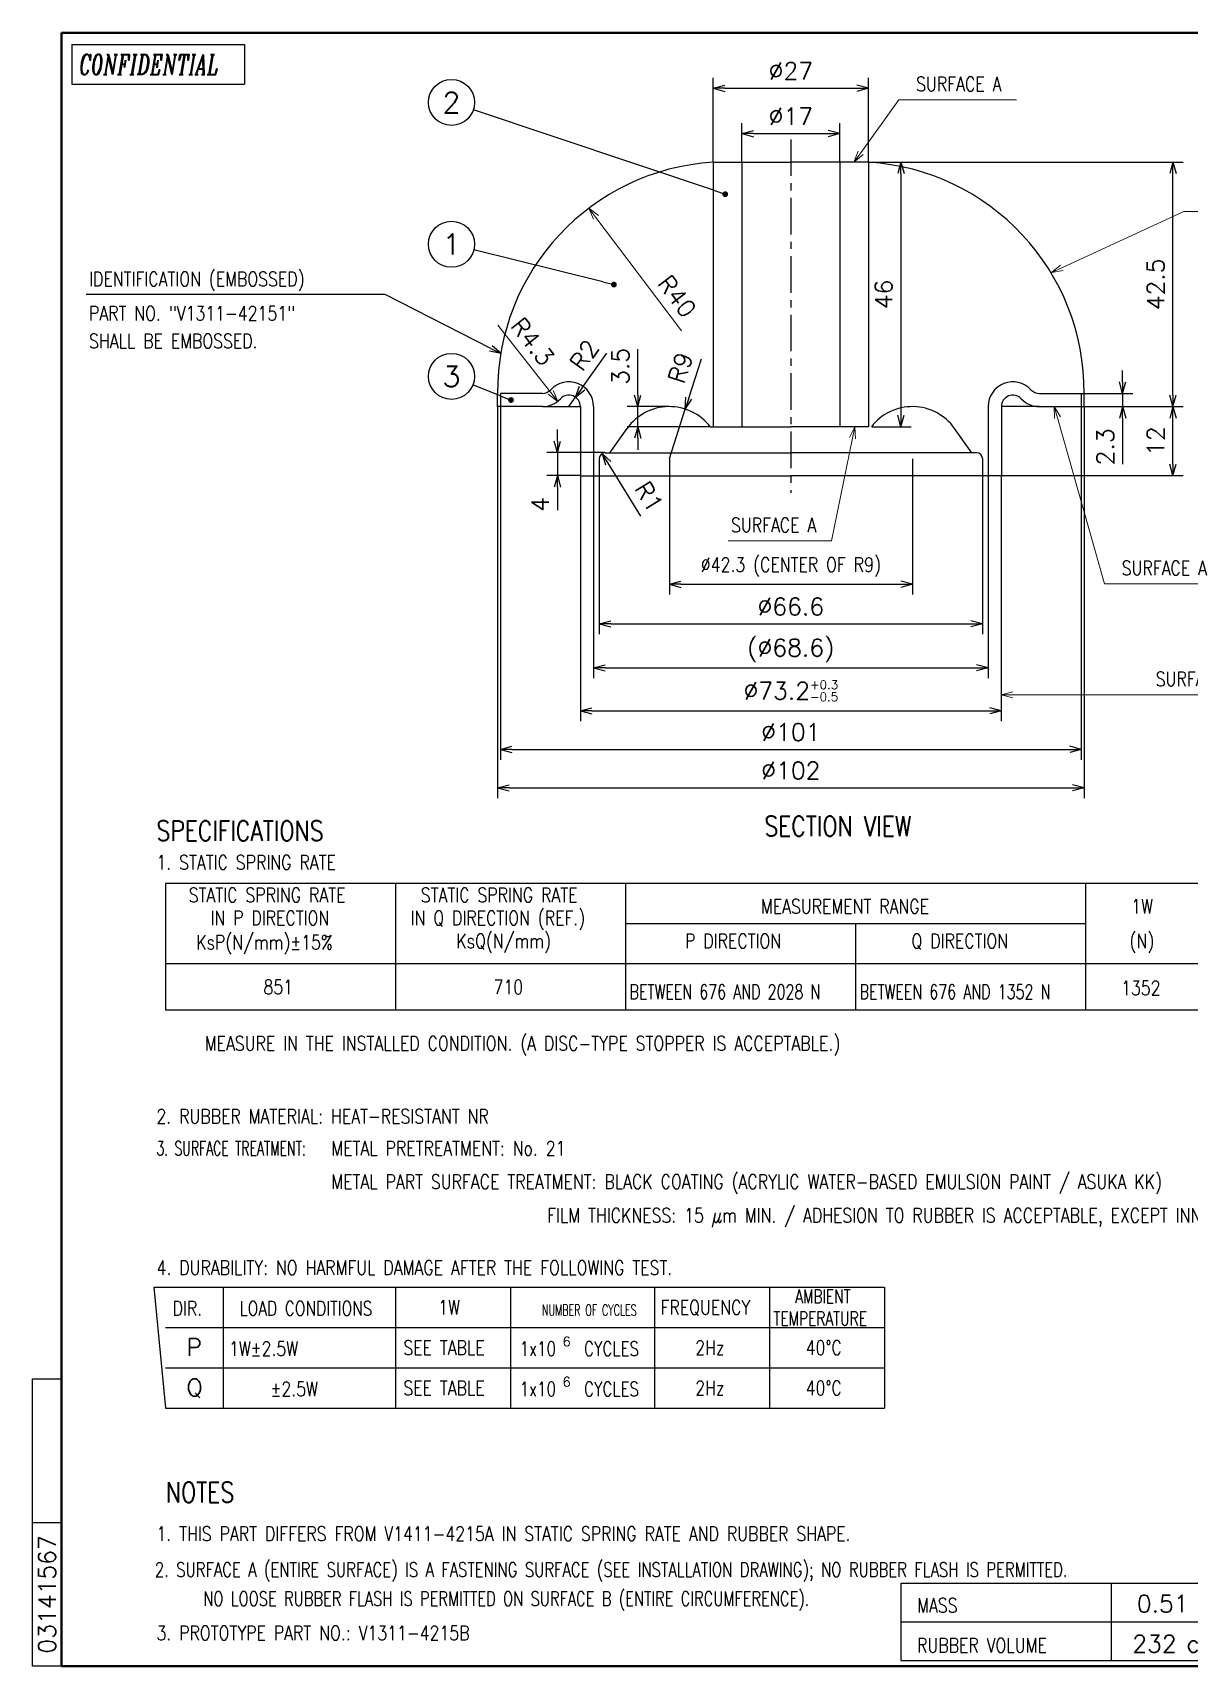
# Model space of a CAD drawing. Header units: millimetres. Extents: x 9 to 405, y 6 to 290.
# Drawn here: x 9.5 to 210.6, y 6.5 to 290.5 of the extents above; entities that cross this region are included whole.
import ezdxf
from ezdxf.enums import TextEntityAlignment as Align

# ---------------------------------------------------------------- set-up
doc = ezdxf.new("R2010")
doc.units = ezdxf.units.MM
doc.linetypes.add('CENTER', pattern=[50.8, 31.75, -6.35, 6.35, -6.35])
doc.layers.get('0').update_dxf_attribs({"linetype": 'CONTINUOUS'})
doc.layers.add('AM_5_SCALE', color=4, linetype='CONTINUOUS', lineweight=20)
doc.layers.add('AM_BOR_GAWA', color=2, linetype='CONTINUOUS', lineweight=40)
for name, color, linetype in [('CENTER', 1, 'CENTER'), ('GAWA', 2, 'CONTINUOUS'), ('SCALE', 4, 'CONTINUOUS')]:
    doc.layers.add(name, color=color, linetype=linetype)
doc.styles.add('ITL-SET', font='ITALIC', dxfattribs={"bigfont": 'BIGFONT'})
doc.styles.add('ROMANS_EN', font='romans.shx')
doc.styles.add('SMP-SET', font='SIMPLEX', dxfattribs={"bigfont": 'BIGFONT'})
doc.styles.get("Standard").update_dxf_attribs({"font": 'txt.shx', "bigfont": 'extfont2.shx'})
doc.dimstyles.new('AM_JIS$4', dxfattribs={"dimtxt": 3, "dimasz": 2, "dimexe": 1.8, "dimexo": 1, "dimgap": 1.5, "dimtad": 3, "dimdec": 3, "dimzin": 9, "dimtxsty": 'STANDARD', "dimblk": 'OPEN30', "dimcen": 1, "dimclrd": 256, "dimclre": 256, "dimclrt": 4, "dimazin": 2, "dimtm": 1e-09, "dimtfac": 0.71, "dimtdec": 3, "dimtmove": 0, "dimatfit": 3, "dimldrblk": 'OPEN30', "dimlwd": -1, "dimlwe": -1, "dimarcsym": 1})
doc.dimstyles.new('YAZ1', dxfattribs={"dimtxt": 3, "dimasz": 2, "dimexe": 1.8, "dimexo": 0.1, "dimgap": 0, "dimtad": 1, "dimzin": 9, "dimtxsty": 'STANDARD', "dimblk": 'YAZ1', "dimblk1": 'YAZ1', "dimblk2": 'YAZ1', "dimsah": 1, "dimcen": 0.1, "dimclrd": 256, "dimclre": 256, "dimclrt": 256, "dimazin": 3, "dimtfac": 1, "dimtmove": 2, "dimatfit": 1, "dimldrblk": 'YAZ1', "dimtvp": 1, "dimtzin": 9})
doc.dimstyles.new('YAZ1$4', dxfattribs={"dimtxt": 3, "dimasz": 2, "dimexe": 1.8, "dimexo": 0.1, "dimtad": 1, "dimzin": 9, "dimtxsty": 'STANDARD', "dimblk": 'YAZ1', "dimblk1": 'YAZ1', "dimblk2": 'YAZ1', "dimsah": 1, "dimcen": 0.1, "dimclrd": 256, "dimclre": 256, "dimclrt": 256, "dimazin": 3, "dimtfac": 1, "dimtix": 1, "dimtmove": 0, "dimatfit": 1, "dimldrblk": 'YAZ1', "dimtvp": 1, "dimtzin": 9})

# ---------------------------------------------------------------- blocks, each defined once
blk = doc.blocks.new('DOT1', base_point=(184, 131))
blk.add_line((183, 131), (184, 131))
at = {"const_width": 0.25}
blk.add_lwpolyline([(183.875, 131, 1), (184.125, 131, 1)], format="xyb", close=True, dxfattribs=at)
blk = doc.blocks.new('BALOON')
at = {"layer": 'SCALE', "linetype": 'Continuous'}
blk.add_circle((0, 0), 5, dxfattribs=at)
blk.add_attdef('NO', text='', height=4.5, dxfattribs=at).set_placement((0, 0), align=Align.MIDDLE_CENTER)
blk = doc.blocks.new('YAZ1', base_point=(184, 133))
for p, q in [((184, 133), (183, 133.27)), ((184, 133), (183, 132.73)), ((183, 133), (184, 133))]:
    blk.add_line(p, q)
blk = doc.blocks.new('*D4')
at = {"layer": 'SCALE', "lineweight": -2, "transparency": 16777216}
for p, q in [((100.73, 219.49), (100.73, 221.49)), ((108.93, 217.49), (98.93, 217.49)), ((100.73, 217.49), (100.73, 213.49)), ((104.63, 213.49), (98.93, 213.49)), ((100.73, 211.49), (100.73, 207.48))]:
    blk.add_line(p, q, dxfattribs=at)
at = {"layer": 'SCALE', "lineweight": -2, "transparency": 16777216, "xscale": 2, "yscale": 2, "zscale": 2}
for p, rotation in [((100.73, 217.49), 270), ((100.73, 213.49), 90)]:
    blk.add_blockref('YAZ1', p, dxfattribs=dict(at, rotation=rotation))
at = {"layer": 'SCALE', "transparency": 16777216, "insert": (97.73, 208.48), "char_height": 3, "attachment_point": 5, "rotation": 90}
blk.add_mtext('\\A1;4', dxfattribs=at)
blk = doc.blocks.new('*D5')
at = {"layer": 'SCALE', "lineweight": -2, "transparency": 16777216}
for p, q in [((105.05, 228.75), (109.36, 234.81)), ((102.73, 225.49), (103.89, 227.12))]:
    blk.add_line(p, q, dxfattribs=at)
at = {"layer": 'SCALE', "lineweight": -2, "transparency": 16777216, "xscale": 2, "yscale": 2, "zscale": 2, "rotation": 234.5709259075738}
blk.add_blockref('YAZ1', (103.89, 227.12), dxfattribs=at)
at = {"layer": 'SCALE', "transparency": 16777216, "insert": (105.42, 234.44), "char_height": 3, "attachment_point": 5, "rotation": 54.5709}
blk.add_mtext('\\A1;R2', dxfattribs=at)
blk = doc.blocks.new('*D11')
at = {"layer": 'SCALE', "lineweight": -2, "transparency": 16777216}
for p, q in [((132.83, 268.09), (132.83, 274.75)), ((134.83, 272.95), (147.83, 272.95)), ((149.83, 268.09), (149.83, 274.75))]:
    blk.add_line(p, q, dxfattribs=at)
at = {"layer": 'SCALE', "lineweight": -2, "transparency": 16777216, "xscale": 2, "yscale": 2, "zscale": 2, "rotation": 180}
blk.add_blockref('YAZ1', (132.83, 272.95), dxfattribs=at)
at = {"layer": 'SCALE', "lineweight": -2, "transparency": 16777216, "xscale": 2, "yscale": 2, "zscale": 2}
blk.add_blockref('YAZ1', (149.83, 272.95), dxfattribs=at)
at = {"layer": 'SCALE', "transparency": 16777216, "insert": (141.33, 275.95), "char_height": 3, "attachment_point": 5}
blk.add_mtext('\\A1;%%c17', dxfattribs=at)
blk = doc.blocks.new('*D12')
at = {"layer": 'SCALE', "lineweight": -2, "transparency": 16777216}
for p, q in [((127.83, 268.09), (127.83, 282.64)), ((154.83, 268.09), (154.83, 282.64)), ((129.83, 280.84), (152.83, 280.84))]:
    blk.add_line(p, q, dxfattribs=at)
at = {"layer": 'SCALE', "lineweight": -2, "transparency": 16777216, "xscale": 2, "yscale": 2, "zscale": 2, "rotation": 180}
blk.add_blockref('YAZ1', (127.83, 280.84), dxfattribs=at)
at = {"layer": 'SCALE', "lineweight": -2, "transparency": 16777216, "xscale": 2, "yscale": 2, "zscale": 2}
blk.add_blockref('YAZ1', (154.83, 280.84), dxfattribs=at)
at = {"layer": 'SCALE', "transparency": 16777216, "insert": (141.33, 283.84), "char_height": 3, "attachment_point": 5}
blk.add_mtext('\\A1;%%c27', dxfattribs=at)
blk = doc.blocks.new('*D13')
at = {"layer": 'SCALE', "lineweight": -2, "transparency": 16777216}
for p, q in [((154.93, 267.99), (162.27, 267.99)), ((160.47, 265.99), (160.47, 223.99)), ((155.44, 221.99), (162.27, 221.99))]:
    blk.add_line(p, q, dxfattribs=at)
at = {"layer": 'SCALE', "lineweight": -2, "transparency": 16777216, "xscale": 2, "yscale": 2, "zscale": 2}
for p, rotation in [((160.47, 267.99), 90), ((160.47, 221.99), 270)]:
    blk.add_blockref('YAZ1', p, dxfattribs=dict(at, rotation=rotation))
at = {"layer": 'SCALE', "transparency": 16777216, "insert": (157.47, 244.99), "char_height": 3, "attachment_point": 5, "rotation": 90}
blk.add_mtext('\\A1;46', dxfattribs=at)
blk = doc.blocks.new('*D14')
at = {"layer": 'SCALE', "lineweight": -2, "transparency": 16777216}
for p, q in [((199.01, 229.79), (199.01, 231.79)), ((191.93, 227.79), (200.81, 227.79)), ((199.01, 227.79), (199.01, 225.49)), ((192.43, 225.49), (200.81, 225.49)), ((199.01, 223.49), (199.01, 215.49))]:
    blk.add_line(p, q, dxfattribs=at)
at = {"layer": 'SCALE', "lineweight": -2, "transparency": 16777216, "xscale": 2, "yscale": 2, "zscale": 2}
for p, rotation in [((199.01, 227.79), 270), ((199.01, 225.49), 90)]:
    blk.add_blockref('YAZ1', p, dxfattribs=dict(at, rotation=rotation))
at = {"layer": 'SCALE', "transparency": 16777216, "insert": (196.01, 218.49), "char_height": 3, "attachment_point": 5, "rotation": 90}
blk.add_mtext('\\A1;2.3', dxfattribs=at)
blk = doc.blocks.new('*D15')
at = {"layer": 'SCALE', "lineweight": -2, "transparency": 16777216}
for p, q in [((192.43, 225.49), (209.57, 225.49)), ((207.77, 215.49), (207.77, 223.49)), ((178.03, 213.49), (209.57, 213.49))]:
    blk.add_line(p, q, dxfattribs=at)
at = {"layer": 'SCALE', "lineweight": -2, "transparency": 16777216, "xscale": 2, "yscale": 2, "zscale": 2}
for p, rotation in [((207.77, 225.49), 90), ((207.77, 213.49), 270)]:
    blk.add_blockref('YAZ1', p, dxfattribs=dict(at, rotation=rotation))
at = {"layer": 'SCALE', "transparency": 16777216, "insert": (204.77, 219.49), "char_height": 3, "attachment_point": 5, "rotation": 90}
blk.add_mtext('\\A1;12', dxfattribs=at)
blk = doc.blocks.new('*D16')
at = {"layer": 'SCALE', "lineweight": -2, "transparency": 16777216}
for p, q in [((154.93, 267.99), (209.57, 267.99)), ((207.77, 227.49), (207.77, 265.99)), ((192.43, 225.49), (209.57, 225.49))]:
    blk.add_line(p, q, dxfattribs=at)
at = {"layer": 'SCALE', "lineweight": -2, "transparency": 16777216, "xscale": 2, "yscale": 2, "zscale": 2}
for p, rotation in [((207.77, 267.99), 90), ((207.77, 225.49), 270)]:
    blk.add_blockref('YAZ1', p, dxfattribs=dict(at, rotation=rotation))
at = {"layer": 'SCALE', "transparency": 16777216, "insert": (204.77, 246.74), "char_height": 3, "attachment_point": 5, "rotation": 90}
blk.add_mtext('\\A1;42.5', dxfattribs=at)
blk = doc.blocks.new('*D17')
at = {"layer": 'SCALE', "lineweight": -2, "transparency": 16777216}
for p, q in [((108.03, 213.39), (108.03, 185.93)), ((174.63, 213.39), (174.63, 185.93)), ((110.03, 187.73), (172.63, 187.73))]:
    blk.add_line(p, q, dxfattribs=at)
at = {"layer": 'SCALE', "lineweight": -2, "transparency": 16777216, "xscale": 2, "yscale": 2, "zscale": 2, "rotation": 180}
blk.add_blockref('YAZ1', (108.03, 187.73), dxfattribs=at)
at = {"layer": 'SCALE', "lineweight": -2, "transparency": 16777216, "xscale": 2, "yscale": 2, "zscale": 2}
blk.add_blockref('YAZ1', (174.63, 187.73), dxfattribs=at)
at = {"layer": 'SCALE', "transparency": 16777216, "insert": (141.33, 190.73), "char_height": 3, "attachment_point": 5}
blk.add_mtext('\\A1;%%c66.6', dxfattribs=at)
blk = doc.blocks.new('*D18')
at = {"layer": 'SCALE', "lineweight": -2, "transparency": 16777216}
for p, q in [((107.03, 213.39), (107.03, 178.28)), ((175.63, 213.39), (175.63, 178.28)), ((109.03, 180.08), (173.63, 180.08))]:
    blk.add_line(p, q, dxfattribs=at)
at = {"layer": 'SCALE', "lineweight": -2, "transparency": 16777216, "xscale": 2, "yscale": 2, "zscale": 2, "rotation": 180}
blk.add_blockref('YAZ1', (107.03, 180.08), dxfattribs=at)
at = {"layer": 'SCALE', "lineweight": -2, "transparency": 16777216, "xscale": 2, "yscale": 2, "zscale": 2}
blk.add_blockref('YAZ1', (175.63, 180.08), dxfattribs=at)
at = {"layer": 'SCALE', "transparency": 16777216, "insert": (141.33, 183.08), "char_height": 3, "attachment_point": 5}
blk.add_mtext('\\A1;(%%c68.6)', dxfattribs=at)
blk = doc.blocks.new('*D19')
at = {"layer": 'SCALE', "lineweight": -2, "transparency": 16777216}
for p, q in [((104.73, 213.39), (104.73, 170.8)), ((177.93, 213.39), (177.93, 170.8)), ((106.73, 172.6), (175.93, 172.6))]:
    blk.add_line(p, q, dxfattribs=at)
at = {"layer": 'SCALE', "lineweight": -2, "transparency": 16777216, "xscale": 2, "yscale": 2, "zscale": 2, "rotation": 180}
blk.add_blockref('YAZ1', (104.73, 172.6), dxfattribs=at)
at = {"layer": 'SCALE', "lineweight": -2, "transparency": 16777216, "xscale": 2, "yscale": 2, "zscale": 2}
blk.add_blockref('YAZ1', (177.93, 172.6), dxfattribs=at)
at = {"layer": 'SCALE', "transparency": 16777216, "insert": (141.33, 176.1), "char_height": 3, "attachment_point": 5}
blk.add_mtext('\\A1;%%c73.2{\\H1.5;\\S+0.3^ -0.5;}', dxfattribs=at)
blk = doc.blocks.new('*D20')
at = {"layer": 'SCALE', "lineweight": -2, "transparency": 16777216}
for p, q in [((90.83, 225.39), (90.83, 164.11)), ((191.83, 225.39), (191.83, 164.11)), ((92.83, 165.91), (189.83, 165.91))]:
    blk.add_line(p, q, dxfattribs=at)
at = {"layer": 'SCALE', "lineweight": -2, "transparency": 16777216, "xscale": 2, "yscale": 2, "zscale": 2, "rotation": 180}
blk.add_blockref('YAZ1', (90.83, 165.91), dxfattribs=at)
at = {"layer": 'SCALE', "lineweight": -2, "transparency": 16777216, "xscale": 2, "yscale": 2, "zscale": 2}
blk.add_blockref('YAZ1', (191.83, 165.91), dxfattribs=at)
at = {"layer": 'SCALE', "transparency": 16777216, "insert": (141.33, 168.91), "char_height": 3, "attachment_point": 5}
blk.add_mtext('\\A1;%%c101', dxfattribs=at)
blk = doc.blocks.new('*D21')
at = {"layer": 'SCALE', "lineweight": -2, "transparency": 16777216}
for p, q in [((90.33, 225.39), (90.33, 157.43)), ((192.33, 225.39), (192.33, 157.43)), ((92.33, 159.23), (190.33, 159.23))]:
    blk.add_line(p, q, dxfattribs=at)
at = {"layer": 'SCALE', "lineweight": -2, "transparency": 16777216, "xscale": 2, "yscale": 2, "zscale": 2, "rotation": 180}
blk.add_blockref('YAZ1', (90.33, 159.23), dxfattribs=at)
at = {"layer": 'SCALE', "lineweight": -2, "transparency": 16777216, "xscale": 2, "yscale": 2, "zscale": 2}
blk.add_blockref('YAZ1', (192.33, 159.23), dxfattribs=at)
at = {"layer": 'SCALE', "transparency": 16777216, "insert": (141.33, 162.23), "char_height": 3, "attachment_point": 5}
blk.add_mtext('\\A1;%%c102', dxfattribs=at)
blk = doc.blocks.new('*D22')
at = {"layer": 'SCALE', "lineweight": -2, "transparency": 16777216}
blk.add_line((115.24, 206.47), (109.56, 215.64), dxfattribs=at)
at = {"layer": 'SCALE', "lineweight": -2, "transparency": 16777216, "xscale": 2, "yscale": 2, "zscale": 2, "rotation": 121.7881688436431}
blk.add_blockref('YAZ1', (108.5, 217.34), dxfattribs=at)
at = {"layer": 'SCALE', "transparency": 16777216, "insert": (116.69, 209.83), "char_height": 3, "attachment_point": 5, "rotation": 301.7882}
blk.add_mtext('\\A1;R1', dxfattribs=at)
blk = doc.blocks.new('*D23')
at = {"layer": 'SCALE', "lineweight": -2, "transparency": 16777216}
for p, q in [((114.7, 227.49), (114.7, 235.49)), ((120.11, 225.49), (112.9, 225.49)), ((114.7, 221.99), (114.7, 225.49)), ((127.23, 221.99), (112.9, 221.99)), ((114.7, 219.99), (114.7, 217.99))]:
    blk.add_line(p, q, dxfattribs=at)
at = {"layer": 'SCALE', "lineweight": -2, "transparency": 16777216, "xscale": 2, "yscale": 2, "zscale": 2}
for p, rotation in [((114.7, 225.49), 270), ((114.7, 221.99), 90)]:
    blk.add_blockref('YAZ1', p, dxfattribs=dict(at, rotation=rotation))
at = {"layer": 'SCALE', "transparency": 16777216, "insert": (111.7, 232.49), "char_height": 3, "attachment_point": 5, "rotation": 90}
blk.add_mtext('\\A1;3.5', dxfattribs=at)
blk = doc.blocks.new('*D24')
at = {"layer": 'SCALE', "lineweight": -2, "transparency": 16777216}
for p, q in [((123.58, 226.96), (125.78, 233.79)), ((120.21, 216.49), (122.97, 225.05))]:
    blk.add_line(p, q, dxfattribs=at)
at = {"layer": 'SCALE', "lineweight": -2, "transparency": 16777216, "xscale": 2, "yscale": 2, "zscale": 2, "rotation": 252.1371866827393}
blk.add_blockref('YAZ1', (122.97, 225.05), dxfattribs=at)
at = {"layer": 'SCALE', "transparency": 16777216, "insert": (122.13, 232.25), "char_height": 3, "attachment_point": 5, "rotation": 72.1372}
blk.add_mtext('\\A1;R9', dxfattribs=at)
blk = doc.blocks.new('*D25')
at = {"layer": 'SCALE', "lineweight": -2, "transparency": 16777216}
for p, q in [((120.21, 216.39), (120.21, 192.81)), ((162.46, 216.39), (162.46, 192.81)), ((122.21, 194.61), (160.46, 194.61))]:
    blk.add_line(p, q, dxfattribs=at)
at = {"layer": 'SCALE', "lineweight": -2, "transparency": 16777216, "xscale": 2, "yscale": 2, "zscale": 2, "rotation": 180}
blk.add_blockref('YAZ1', (120.21, 194.61), dxfattribs=at)
at = {"layer": 'SCALE', "lineweight": -2, "transparency": 16777216, "xscale": 2, "yscale": 2, "zscale": 2}
blk.add_blockref('YAZ1', (162.46, 194.61), dxfattribs=at)
at = {"layer": 'SCALE', "transparency": 16777216, "insert": (141.33, 197.61), "char_height": 2.5, "attachment_point": 5, "style": 'ROMANS_EN'}
blk.add_mtext('\\A1;{\\W0.80;%%C42.3 (CENTER OF R9)}', dxfattribs=at)
blk = doc.blocks.new('_Open30')
at = {"color": 0, "linetype": 'ByBlock', "lineweight": -2}
for p, q in [((-1, 0.27), (0, 0)), ((0, 0), (-1, -0.27)), ((0, 0), (-1, 0))]:
    blk.add_line(p, q, dxfattribs=at)
blk = doc.blocks.new('*D37')
at = {"layer": 'AM_5_SCALE', "linetype": 'ByBlock', "transparency": 16777216}
blk.add_line((90.36, 239.67), (99.55, 227.98), dxfattribs=at)
at = {"layer": 'AM_5_SCALE', "transparency": 16777216, "xscale": 2, "yscale": 2, "zscale": 2, "rotation": 308.184915649086}
blk.add_blockref('_Open30', (100.79, 226.41), dxfattribs=at)
at = {"layer": 'AM_5_SCALE', "color": 4, "transparency": 16777216, "insert": (96.42, 236.8), "char_height": 3, "attachment_point": 5, "rotation": 308.1849}
blk.add_mtext('R4.3', dxfattribs=at)
blk = doc.blocks.new('*S46')
at = {"layer": 'AM_5_SCALE'}
for p, q in [((209.69, 259.39), (188.45, 249.62)), ((212.69, 259.39), (209.69, 259.39))]:
    blk.add_line(p, q, dxfattribs=at)
at = {"layer": 'AM_5_SCALE', "linetype": 'Continuous'}
for p, q in [((188.23, 250.1), (186.63, 248.78)), ((188.45, 249.62), (186.63, 248.78)), ((186.63, 248.78), (188.68, 249.13))]:
    blk.add_line(p, q, dxfattribs=at)
blk = doc.blocks.new('*S47')
at = {"layer": 'AM_5_SCALE'}
for p, q in [((160.12, 278.84), (153.48, 269.61)), ((180.59, 278.84), (160.12, 278.84))]:
    blk.add_line(p, q, dxfattribs=at)
at = {"layer": 'AM_5_SCALE', "linetype": 'Continuous'}
for p, q in [((153.04, 269.92), (152.31, 267.99)), ((153.48, 269.61), (152.31, 267.99)), ((152.31, 267.99), (153.91, 269.3))]:
    blk.add_line(p, q, dxfattribs=at)
at = {"layer": 'AM_5_SCALE', "color": 4, "insert": (163.12, 280.34), "char_height": 2.5, "attachment_point": 7, "style": 'ROMANS_EN'}
blk.add_mtext('{\\W0.80;SURFACE A}', dxfattribs=at)
blk = doc.blocks.new('*S48')
at = {"layer": 'AM_5_SCALE', "linetype": 'Continuous'}
for p, q in [((152.47, 221.99), (151.53, 220.14)), ((152.05, 220.03), (152.47, 221.99)), ((152.57, 219.92), (152.47, 221.99))]:
    blk.add_line(p, q, dxfattribs=at)
at = {"layer": 'AM_5_SCALE'}
for p, q in [((148.4, 202.16), (152.05, 220.03)), ((130.43, 202.16), (148.4, 202.16))]:
    blk.add_line(p, q, dxfattribs=at)
at = {"layer": 'AM_5_SCALE', "color": 4, "insert": (130.93, 203.66), "char_height": 2.5, "attachment_point": 7, "style": 'ROMANS_EN'}
blk.add_mtext('{\\W0.80;SURFACE A}', dxfattribs=at)
blk = doc.blocks.new('*S49')
at = {"layer": 'AM_5_SCALE', "linetype": 'Continuous'}
for p, q in [((179.93, 175.93), (177.93, 175.4)), ((179.93, 175.4), (177.93, 175.4)), ((177.93, 175.4), (179.93, 174.86))]:
    blk.add_line(p, q, dxfattribs=at)
at = {"layer": 'AM_5_SCALE'}
for p, q in [((201.78, 175.4), (179.93, 175.4)), ((222.54, 175.4), (201.78, 175.4))]:
    blk.add_line(p, q, dxfattribs=at)
at = {"layer": 'AM_5_SCALE', "color": 4, "insert": (204.78, 176.9), "char_height": 2.5, "attachment_point": 7, "style": 'ROMANS_EN'}
blk.add_mtext('{\\W0.80;SURFACE B}', dxfattribs=at)
blk = doc.blocks.new('*S50')
at = {"layer": 'AM_5_SCALE', "linetype": 'Continuous'}
for p, q in [((187.69, 223.56), (187.14, 225.49)), ((188.2, 223.71), (187.14, 225.49)), ((187.14, 225.49), (187.17, 223.42))]:
    blk.add_line(p, q, dxfattribs=at)
at = {"layer": 'AM_5_SCALE'}
for p, q in [((195.86, 194.67), (187.69, 223.56)), ((216.33, 194.67), (195.86, 194.67))]:
    blk.add_line(p, q, dxfattribs=at)
at = {"layer": 'AM_5_SCALE', "color": 4, "insert": (198.86, 196.17), "char_height": 2.5, "attachment_point": 7, "style": 'ROMANS_EN'}
blk.add_mtext('{\\W0.80;SURFACE A}', dxfattribs=at)
blk = doc.blocks.new('*D38')
at = {"layer": 'AM_5_SCALE', "linetype": 'ByBlock', "transparency": 16777216}
blk.add_line((122.32, 238.67), (107.43, 258.39), dxfattribs=at)
at = {"layer": 'AM_5_SCALE', "transparency": 16777216, "xscale": 2, "yscale": 2, "zscale": 2, "rotation": 127.0570537871376}
blk.add_blockref('_Open30', (106.23, 259.99), dxfattribs=at)
at = {"layer": 'AM_5_SCALE', "color": 4, "transparency": 16777216, "insert": (121.55, 244.67), "char_height": 3, "attachment_point": 5, "rotation": 307.0571}
blk.add_mtext('R40', dxfattribs=at)
blk = doc.blocks.new('A3-format')
at = {"layer": 'AM_BOR_GAWA', "color": 2}
for p, q in [((14.5, 290.5), (405.5, 290.5)), ((14.5, 6.5), (14.5, 290.5)), ((405.5, 6.5), (14.5, 6.5))]:
    blk.add_line(p, q, dxfattribs=at)
blk = doc.blocks.new('A3-title-bg')
at = {"layer": 'GAWA', "color": 0}
for p, q in [((-389.17, 281.94), (-359.17, 281.94)), ((-389.17, 281.94), (-389.17, 275.02)), ((-359.17, 281.94), (-359.17, 275.02)), ((-389.17, 275.02), (-359.17, 275.02))]:
    blk.add_line(p, q, dxfattribs=at)
at = {"layer": 'AM_BOR_GAWA', "color": 4, "lineweight": 20}
for tag, p in [('USER-NAME{18}', (-81.23, 22.07)), ('NAME{20}', (-81.23, 12.16)), ('NUMBER{20}', (-81.11, 2.45))]:
    blk.add_attdef(tag, p, '', height=4, dxfattribs=at)
blk.add_attdef('CADNO', text='', height=3, rotation=90, dxfattribs=at).set_placement((-393.5, 12.5), align=Align.MIDDLE_CENTER)
for tag, p in [('APPROVAL{6}', (-174.5, 6)), ('CHECK{6}', (-155.5, 6)), ('DRAW{6}', (-136.5, 6)), ('DATE{7}', (-115.5, 6)), ('GEN-TITLE-SCA{4}', (-97.5, 6))]:
    blk.add_attdef(tag, text='', height=3, dxfattribs=at).set_placement(p, align=Align.MIDDLE_CENTER)
at = {"layer": 'GAWA', "color": 0, "style": 'ITL-SET', "width": 0.65}
blk.add_text('CONFIDENTIAL', height=3.5, dxfattribs=at).set_placement((-387.88, 276.72))
blk = doc.blocks.new('3')
at = {"layer": 'SCALE'}
for p, q in [((-73.13, 0), (46.95, 0)), ((0, 0), (0, -26.92)), ((46.95, 0), (46.95, -26.92)), ((-73.13, 0), (-73.13, -26.92)), ((-73.13, -13.46), (46.95, -13.46)), ((-73.13, -26.92), (46.95, -26.92))]:
    blk.add_line(p, q, dxfattribs=at)
at = {"layer": 'SCALE', "style": 'ROMANS_EN', "width": 0.8}
for s, p in [('MASS', (-67.49, -10.2)), ('RUBBER VOLUME', (-67.49, -24.09))]:
    blk.add_text(s, height=5, dxfattribs=at).set_placement(p)
at = {"layer": 'SCALE', "style": 'SMP-SET'}
for s, p in [('kg', (35.04, -10.15)), ('cm', (32.34, -24.09))]:
    blk.add_text(s, height=6, dxfattribs=at).set_placement(p, align=Align.CENTER)
at = {"layer": 'SCALE'}
blk.add_text('3', height=3, dxfattribs=at).set_placement((38.19, -18.88), align=Align.CENTER)
blk = doc.blocks.new('MASS_VOLUME')
at = {"layer": 'SCALE', "xscale": 0.5, "yscale": 0.5, "zscale": 0.5}
blk.add_blockref('3', (64.38, 29.67), dxfattribs=at)
at = {"layer": 'SCALE', "style": 'SMP-SET'}
for s, p in [('0.51', (73.34, 24.6)), ('232', (71.91, 17.63))]:
    blk.add_text(s, height=3, dxfattribs=at).set_placement(p, align=Align.CENTER)

msp = doc.modelspace()

# ---------------------------------------------------------------- linework, layer by layer
for p, q in [((127.8312, 267.9865), (127.8312, 221.9865)), ((127.8312, 267.9865), (141.3312, 267.9865)), ((132.8312, 267.9865), (132.8312, 221.9865)), ((154.8312, 267.9865), (141.3312, 267.9865)), ((149.8312, 267.9865), (149.8312, 221.9865)), ((154.8312, 267.9865), (154.8312, 221.9865)), ((90.3312, 225.4865), (90.3312, 227.7865)), ((98.1269, 227.7865), (90.8312, 227.7865)), ((90.8312, 227.7865), (90.8312, 225.4865)), ((184.5356, 227.7865), (191.8312, 227.7865)), ((191.8312, 227.7865), (191.8312, 225.4865)), ((192.3312, 225.4865), (192.3312, 227.7865)), ((98.1269, 225.4865), (90.3312, 225.4865)), ((98.1269, 225.4865), (104.7312, 225.4865)), ((104.7312, 225.4865), (104.7312, 213.4865)), ((107.0312, 225.4865), (107.0312, 213.4865)), ((175.6312, 225.4865), (175.6312, 213.4865)), ((177.9312, 225.4865), (177.9312, 213.4865)), ((184.5356, 225.4865), (177.9312, 225.4865)), ((184.5356, 225.4865), (192.3312, 225.4865)), ((109.8753, 217.4865), (112.8724, 221.7018)), ((127.3312, 221.9865), (127.8312, 221.9865)), ((127.8312, 221.9865), (141.3312, 221.9865)), ((154.8312, 221.9865), (141.3312, 221.9865)), ((172.7872, 217.4865), (169.7901, 221.7018)), ((108.0312, 216.4865), (108.0312, 213.4865)), ((109.0312, 217.4865), (141.3312, 217.4865)), ((173.6312, 217.4865), (141.3312, 217.4865)), ((174.6312, 216.4865), (174.6312, 213.4865)), ((104.7312, 213.4865), (107.0312, 213.4865)), ((107.0312, 213.4865), (141.3312, 213.4865)), ((175.6312, 213.4865), (141.3312, 213.4865)), ((177.9312, 213.4865), (175.6312, 213.4865))]:
    msp.add_line(p, q)
for centre, radius, start, end in [((130.3303, 228.0647), 40, 93.581934, 180.398411), ((152.3322, 228.0647), 40, 359.601589, 86.418066), ((98.1269, 229.7865), 2, 270, 316.957577), ((102.7312, 225.4865), 4.3, 0, 136.957577), ((102.7312, 225.4865), 2, 0, 136.957577), ((179.9312, 225.4865), 4.3, 43.042423, 180), ((179.9312, 225.4865), 2, 43.042423, 180), ((184.5356, 229.7865), 2, 223.042423, 270), ((98.1269, 229.7865), 4.3, 270, 316.957577), ((120.2073, 216.4865), 9, 37.669887, 144.58659), ((162.4551, 216.4865), 9, 35.41341, 142.330113), ((184.5356, 229.7865), 4.3, 223.042423, 270), ((109.0312, 216.4865), 1, 90, 180), ((173.6312, 216.4865), 1, 0, 90)]:
    msp.add_arc(centre, radius, start, end)
at = {"layer": 'CENTER', "ltscale": 0.2}
msp.add_line((141.3312, 271.947), (141.3312, 210.4865), dxfattribs=at)
at = {"layer": 'GAWA'}
for p, q in [((9.5, 56.5), (14.5, 56.5)), ((9.5, 6.5), (9.5, 56.5)), ((9.5, 31.5), (14.5, 31.5)), ((14.5, 6.5), (9.5, 6.5))]:
    msp.add_line(p, q, dxfattribs=at)
at = {"layer": 'SCALE'}
for p, q in [((128.0302, 263.0536), (86.1238, 277.1012)), ((108.6315, 247.1871), (86.2134, 252.7519)), ((70.8139, 245.0013), (18.809, 245.0013)), ((89.1528, 235.5954), (70.8139, 245.0013)), ((90.8118, 227.38), (86.0484, 229.2733)), ((312.5803, 142.5968), (32.5803, 142.5968)), ((32.5803, 142.5968), (32.5803, 120.5968)), ((72.5803, 142.5968), (72.5803, 120.5968)), ((112.5803, 142.5968), (112.5803, 120.5968)), ((192.5803, 142.5968), (192.5803, 120.5968)), ((192.5803, 135.5968), (112.5803, 135.5968)), ((152.5803, 135.5968), (152.5803, 120.5968)), ((312.5803, 128.5968), (32.5803, 128.5968)), ((312.5803, 120.5968), (32.5803, 120.5968))]:
    msp.add_line(p, q, dxfattribs=at)
at = {"layer": 'SCALE', "color": 4}
for p, q in [((30.5479, 72.394), (32.6017, 51.394)), ((30.5479, 72.394), (157.6017, 72.394)), ((42.6017, 72.394), (42.6017, 51.394)), ((72.6017, 72.394), (72.6017, 51.394)), ((92.6017, 72.394), (92.6017, 51.394)), ((117.6017, 72.394), (117.6017, 51.394)), ((137.6017, 72.394), (137.6017, 51.394)), ((157.6017, 72.394), (157.6017, 51.394)), ((32.6017, 65.394), (157.6017, 65.394)), ((32.6017, 58.394), (157.6017, 58.394)), ((32.6017, 51.394), (157.6017, 51.394))]:
    msp.add_line(p, q, dxfattribs=at)

# ---------------------------------------------------------------- block references
for name, p in [('A3-format', (0, 0)), ('MASS_VOLUME', (132.6489, -8.7121))]:
    msp.add_blockref(name, p)
ref = msp.add_blockref('A3-title-bg', (405.5, 6.5))
ref.add_attrib('CADNO', '03141567', dxfattribs={"layer": 'AM_BOR_GAWA', "color": 4, "lineweight": 20, "height": 3, "rotation": 90}).set_placement((12, 19), align=Align.MIDDLE_CENTER)
at = {"layer": 'AM_5_SCALE'}
for name in ['*S47', '*S46', '*S50', '*S48', '*S49']:
    msp.add_blockref(name, (0, 0), dxfattribs=at)
at = {"layer": 'SCALE', "xscale": 0.8, "yscale": 0.8, "zscale": 0.8}
for p, values in [((82.3312, 278.3725), {'NO': '2'}), ((82.3312, 253.7155), {'NO': '1'}), ((82.3312, 230.7507), {'NO': '3'})]:
    msp.add_blockref('BALOON', p, dxfattribs=at).add_auto_attribs(values)
at = {"layer": 'SCALE'}
for name, p, xscale, yscale, zscale, rotation in [('DOT1', (129.9265, 262.418), 2, 2, 2, 341.4682295254177), ('DOT1', (110.5726, 246.7052), 2, 2, 2, 346.0593524117801), ('YAZ1', (90.9468, 234.7115), -1.999999999999999, 1.999999999999999, 1.999999999999999, 153.7691594720228), ('DOT1', (92.6703, 226.6412), 2, 2, 2, 338.32364951597)]:
    msp.add_blockref(name, p, dxfattribs=dict(at, xscale=xscale, yscale=yscale, zscale=zscale, rotation=rotation))

# ---------------------------------------------------------------- texts
at = {"layer": 'SCALE', "style": 'ROMANS_EN'}
for s, height, width, p in [('IDENTIFICATION (EMBOSSED)', 2.5, 0.8, (19.309, 246.4386)), ('PART NO. "V1311-42151"', 2.5, 0.8, (19.2883, 240.4677)), ('SHALL BE EMBOSSED.', 2.5, 0.8, (19.2883, 235.6519)), ('SPECIFICATIONS', 3.5, 0.8, (31.0266, 149.9987)), ('SECTION VIEW', 3.5, 0.8, (136.7223, 150.8063)), ('1. STATIC SPRING RATE', 2.5, 0.8, (31.0266, 144.9987)), ('STATIC SPRING RATE', 2.5, 0.8, (36.6388, 139.3468)), ('STATIC SPRING RATE', 2.5, 0.8, (76.9832, 139.3468)), ('MEASUREMENT RANGE', 2.5, 0.8, (136.1228, 137.3468)), ('1W', 2.5, 0.8, (200.5147, 137.3468)), ('IN P DIRECTION', 2.5, 0.8, (40.4155, 135.3468)), ('IN Q DIRECTION (REF.)', 2.5, 0.8, (75.2175, 135.3468)), ('KsP(N/mm)±15%', 2.5, 0.8, (37.9349, 131.1331)), ('KsQ(N/mm)', 2.5, 0.8, (83.1632, 131.3468)), ('P DIRECTION', 2.5, 0.8, (122.9385, 131.3468)), ('Q DIRECTION', 2.5, 0.8, (162.3079, 131.3468)), ('(N)', 2.5, 0.8, (200.2205, 131.3468)), ('851', 2.5, 0.8, (49.6375, 123.3468)), ('710', 2.5, 0.8, (89.6375, 123.3468)), ('BETWEEN 676 AND 2028 N', 2.5, 0.725318, (113.2803, 122.51)), ('BETWEEN 676 AND 1352 N', 2.5, 0.725318, (153.2803, 122.51)), ('1352', 2.5, 0.8, (198.749, 123.1917)), ('MEASURE IN THE INSTALLED CONDITION. (A DISC-TYPE STOPPER IS ACCEPTABLE.)', 2.5, 0.8, (39.4266, 113.5416)), ('2. RUBBER MATERIAL: HEAT-RESISTANT NR', 2.5, 0.8, (31.0266, 100.8827)), ('3. SURFACE TREATMENT:', 2.5, 0.634056, (31.0266, 95.3227)), ('METAL PRETREATMENT: No. 21', 2.5, 0.8, (61.4261, 95.3227)), ('METAL PART SURFACE TREATMENT: BLACK COATING (ACRYLIC WATER-BASED EMULSION PAINT / ASUKA KK)', 2.5, 0.8, (61.4261, 89.4893)), ('FILM THICKNESS: 15 µm MIN. / ADHESION TO RUBBER IS ACCEPTABLE, EXCEPT INNER SURFACE OF INNER SLEEVE.', 2.5, 0.8, (98.9461, 83.656)), ('4. DURABILITY: NO HARMFUL DAMAGE AFTER THE FOLLOWING TEST.', 2.5, 0.8, (31.0479, 74.5504)), ('AMBIENT', 2.4, 0.731526, (142.0906, 69.614)), ('1W', 2.5, 0.8, (80.0169, 67.644)), ('FREQUENCY', 2.5, 0.8, (118.675, 67.644)), ('TEMPERATURE', 2.4, 0.731526, (138.3017, 65.774)), ('SEE TABLE', 2.5, 0.8, (73.9557, 60.644)), ('2Hz', 2.5, 0.8, (124.7079, 60.644)), ('40%%dC', 2.5, 0.8, (143.9231, 60.644)), ('SEE TABLE', 2.5, 0.8, (73.9557, 53.644)), ('2Hz', 2.5, 0.8, (124.7079, 53.644)), ('40%%dC', 2.5, 0.8, (143.9231, 53.644)), ('NOTES', 3.5, 0.8, (32.6527, 35.0065)), ('1. THIS PART DIFFERS FROM V1411-4215A IN STATIC SPRING RATE AND RUBBER SHAPE.', 2.5, 0.8, (31.0266, 28.2943)), ('2. SURFACE A (ENTIRE SURFACE) IS A FASTENING SURFACE (SEE INSTALLATION DRAWING); NO RUBBER FLASH IS PERMITTED.', 2.5, 0.753312, (30.7526, 22.0713)), ('NO LOOSE RUBBER FLASH IS PERMITTED ON SURFACE B (ENTIRE CIRCUMFERENCE).', 2.5, 0.745167, (39.1526, 17.0207)), ('3. PROTOTYPE PART NO.: V1311-4215B', 2.5, 0.8, (31.0266, 11.0523))]:
    msp.add_text(s, height=height, dxfattribs=dict(at, width=width)).set_placement(p)
at = {"layer": 'SCALE', "color": 4, "style": 'ROMANS_EN'}
for s, height, width, p in [('DIR.', 2.5, 0.8, (33.8156, 67.4762)), ('LOAD CONDITIONS', 2.5, 0.780962, (45.4717, 67.4762)), ('NUMBER OF CYCLES', 1.9, 0.638032, (98.0533, 67.4762)), ('1W±2.5W', 2.5, 0.8, (43.6384, 60.4762)), ('1x10   CYCLES', 2.5, 0.769666, (94.1571, 60.4762)), ('±2.5W', 2.5, 0.8, (50.8574, 53.4762)), ('1x10   CYCLES', 2.5, 0.769666, (94.1571, 53.4762))]:
    msp.add_text(s, height=height, dxfattribs=dict(at, width=width)).set_placement(p)
at = {"layer": 'SCALE', "color": 4}
for s, p in [('P', (36.2311, 60.4762)), ('Q', (36.2311, 53.4762))]:
    msp.add_text(s, height=3, dxfattribs=at).set_placement(p)
at = {"layer": 'SCALE'}
for p in [(101.6241, 62.1336), (101.6241, 55.1336)]:
    msp.add_text('6', height=1.6667, dxfattribs=at).set_placement(p)

# ---------------------------------------------------------------- dimensions: what is measured, and where the dimension line sits
at = {"layer": 'AM_5_SCALE'}
for center, mpoint, picture, middle in [((130.3303, 228.0647), (106.2259, 259.9861), '*D38', (119.1585, 242.8595)), ((98.1269, 229.7865), (100.7851, 226.4067), '*D37', (94.0657, 234.9502))]:
    dim = msp.add_radius_dim(center=center, mpoint=mpoint, dimstyle='AM_JIS$4', override={"dimpost": ''}, dxfattribs=at)
    dim.commit()
    dim.dimension.update_dxf_attribs({"geometry": picture, "text_midpoint": middle, "dimtype": 164})
at = {"layer": 'SCALE'}
for base, p1, p2, text, picture, middle in [((154.8312, 280.845), (127.8312, 267.9865), (154.8312, 267.9865), '%%c<>', '*D12', (141.3312, 283.845)), ((149.8312, 272.949), (132.8312, 267.9865), (149.8312, 267.9865), '%%c<>', '*D11', (141.3312, 275.949)), ((192.3312, 159.2291), (90.3312, 225.4865), (192.3312, 225.4865), '%%c<>', '*D21', (141.3312, 162.2291)), ((191.8312, 165.9138), (90.8312, 225.4865), (191.8312, 225.4865), '%%c<>', '*D20', (141.3312, 168.9138)), ((162.4551, 194.611), (120.2073, 216.4865), (162.4551, 216.4865), '%%C42.3 (CENTER OF R9)', '*D25', (141.3312, 197.611)), ((175.6312, 180.0795), (107.0312, 213.4865), (175.6312, 213.4865), '(%%c<>)', '*D18', (141.3312, 183.0795)), ((174.6312, 187.7262), (108.0312, 213.4865), (174.6312, 213.4865), '%%c<>', '*D17', (141.3312, 190.7262))]:
    dim = msp.add_linear_dim(base=base, p1=p1, p2=p2, text=text, dimstyle='YAZ1', dxfattribs=at)
    dim.commit()
    dim.dimension.update_dxf_attribs({"geometry": picture, "text_midpoint": middle})
for base, p1, p2, picture, middle in [((160.4696, 221.9865), (154.8312, 267.9865), (155.337, 221.9865), '*D13', (157.4696, 244.9865)), ((207.7732, 267.9865), (192.3312, 225.4865), (154.8312, 267.9865), '*D16', (204.7732, 246.7365)), ((207.7732, 225.4865), (177.9312, 213.4865), (192.3312, 225.4865), '*D15', (204.7732, 219.4865))]:
    dim = msp.add_linear_dim(base=base, p1=p1, p2=p2, angle=90, dimstyle='YAZ1', dxfattribs=at)
    dim.commit()
    dim.dimension.update_dxf_attribs({"geometry": picture, "text_midpoint": middle})
for center, mpoint, picture, middle in [((102.7312, 225.4865), (103.8906, 227.1162), '*D5', (107.8622, 232.6987)), ((120.2073, 216.4865), (122.968, 225.0527), '*D24', (124.9894, 231.325))]:
    dim = msp.add_radius_dim(center=center, mpoint=mpoint, dimstyle='YAZ1$4', dxfattribs=at)
    dim.commit()
    dim.dimension.update_dxf_attribs({"geometry": picture, "text_midpoint": middle, "dimtype": 164})
dim = msp.add_linear_dim(base=(114.6979, 225.4865), p1=(127.3312, 221.9865), p2=(120.2073, 225.4865), angle=90, dimstyle='YAZ1', override={"dimtmove": 0, "dimatfit": 2}, dxfattribs=at)
dim.commit()
dim.dimension.update_dxf_attribs({"geometry": '*D23', "text_midpoint": (111.6979, 232.4865)})
for base, p1, p2, override, picture, middle in [((199.0087, 227.7865), (192.3312, 225.4865), (191.8312, 227.7865), {"dimjust": 2, "dimtmove": 0, "dimatfit": 2}, '*D14', (199.0087, 218.4865)), ((100.7312, 213.4865), (109.0312, 217.4865), (104.7312, 213.4865), {"dimtmove": 0, "dimatfit": 1}, '*D4', (100.7312, 208.4751))]:
    dim = msp.add_linear_dim(base=base, p1=p1, p2=p2, angle=90, dimstyle='YAZ1', override=override, dxfattribs=at)
    dim.commit()
    dim.dimension.update_dxf_attribs({"geometry": picture, "text_midpoint": middle, "dimtype": 160})
dim = msp.add_radius_dim(center=(109.0312, 216.4865), mpoint=(108.5044, 217.3365), dimstyle='YAZ1$4', override={"dimtmove": 1, "dimatfit": 3}, dxfattribs=at)
dim.commit()
dim.dimension.update_dxf_attribs({"geometry": '*D22', "text_midpoint": (114.1366, 208.2486), "dimtype": 164})
dim = msp.add_linear_dim(base=(177.9312, 172.5985), p1=(104.7312, 213.4865), p2=(177.9312, 213.4865), text='%%c<>', dimstyle='YAZ1', override={"dimzin": 8, "dimtol": 1, "dimlim": 0, "dimtp": 0.3, "dimtm": 0.5, "dimtfac": 0.5}, dxfattribs=at)
dim.commit()
dim.dimension.update_dxf_attribs({"geometry": '*D19', "text_midpoint": (141.3312, 176.0985)})

doc.saveas('drawing.dxf')
